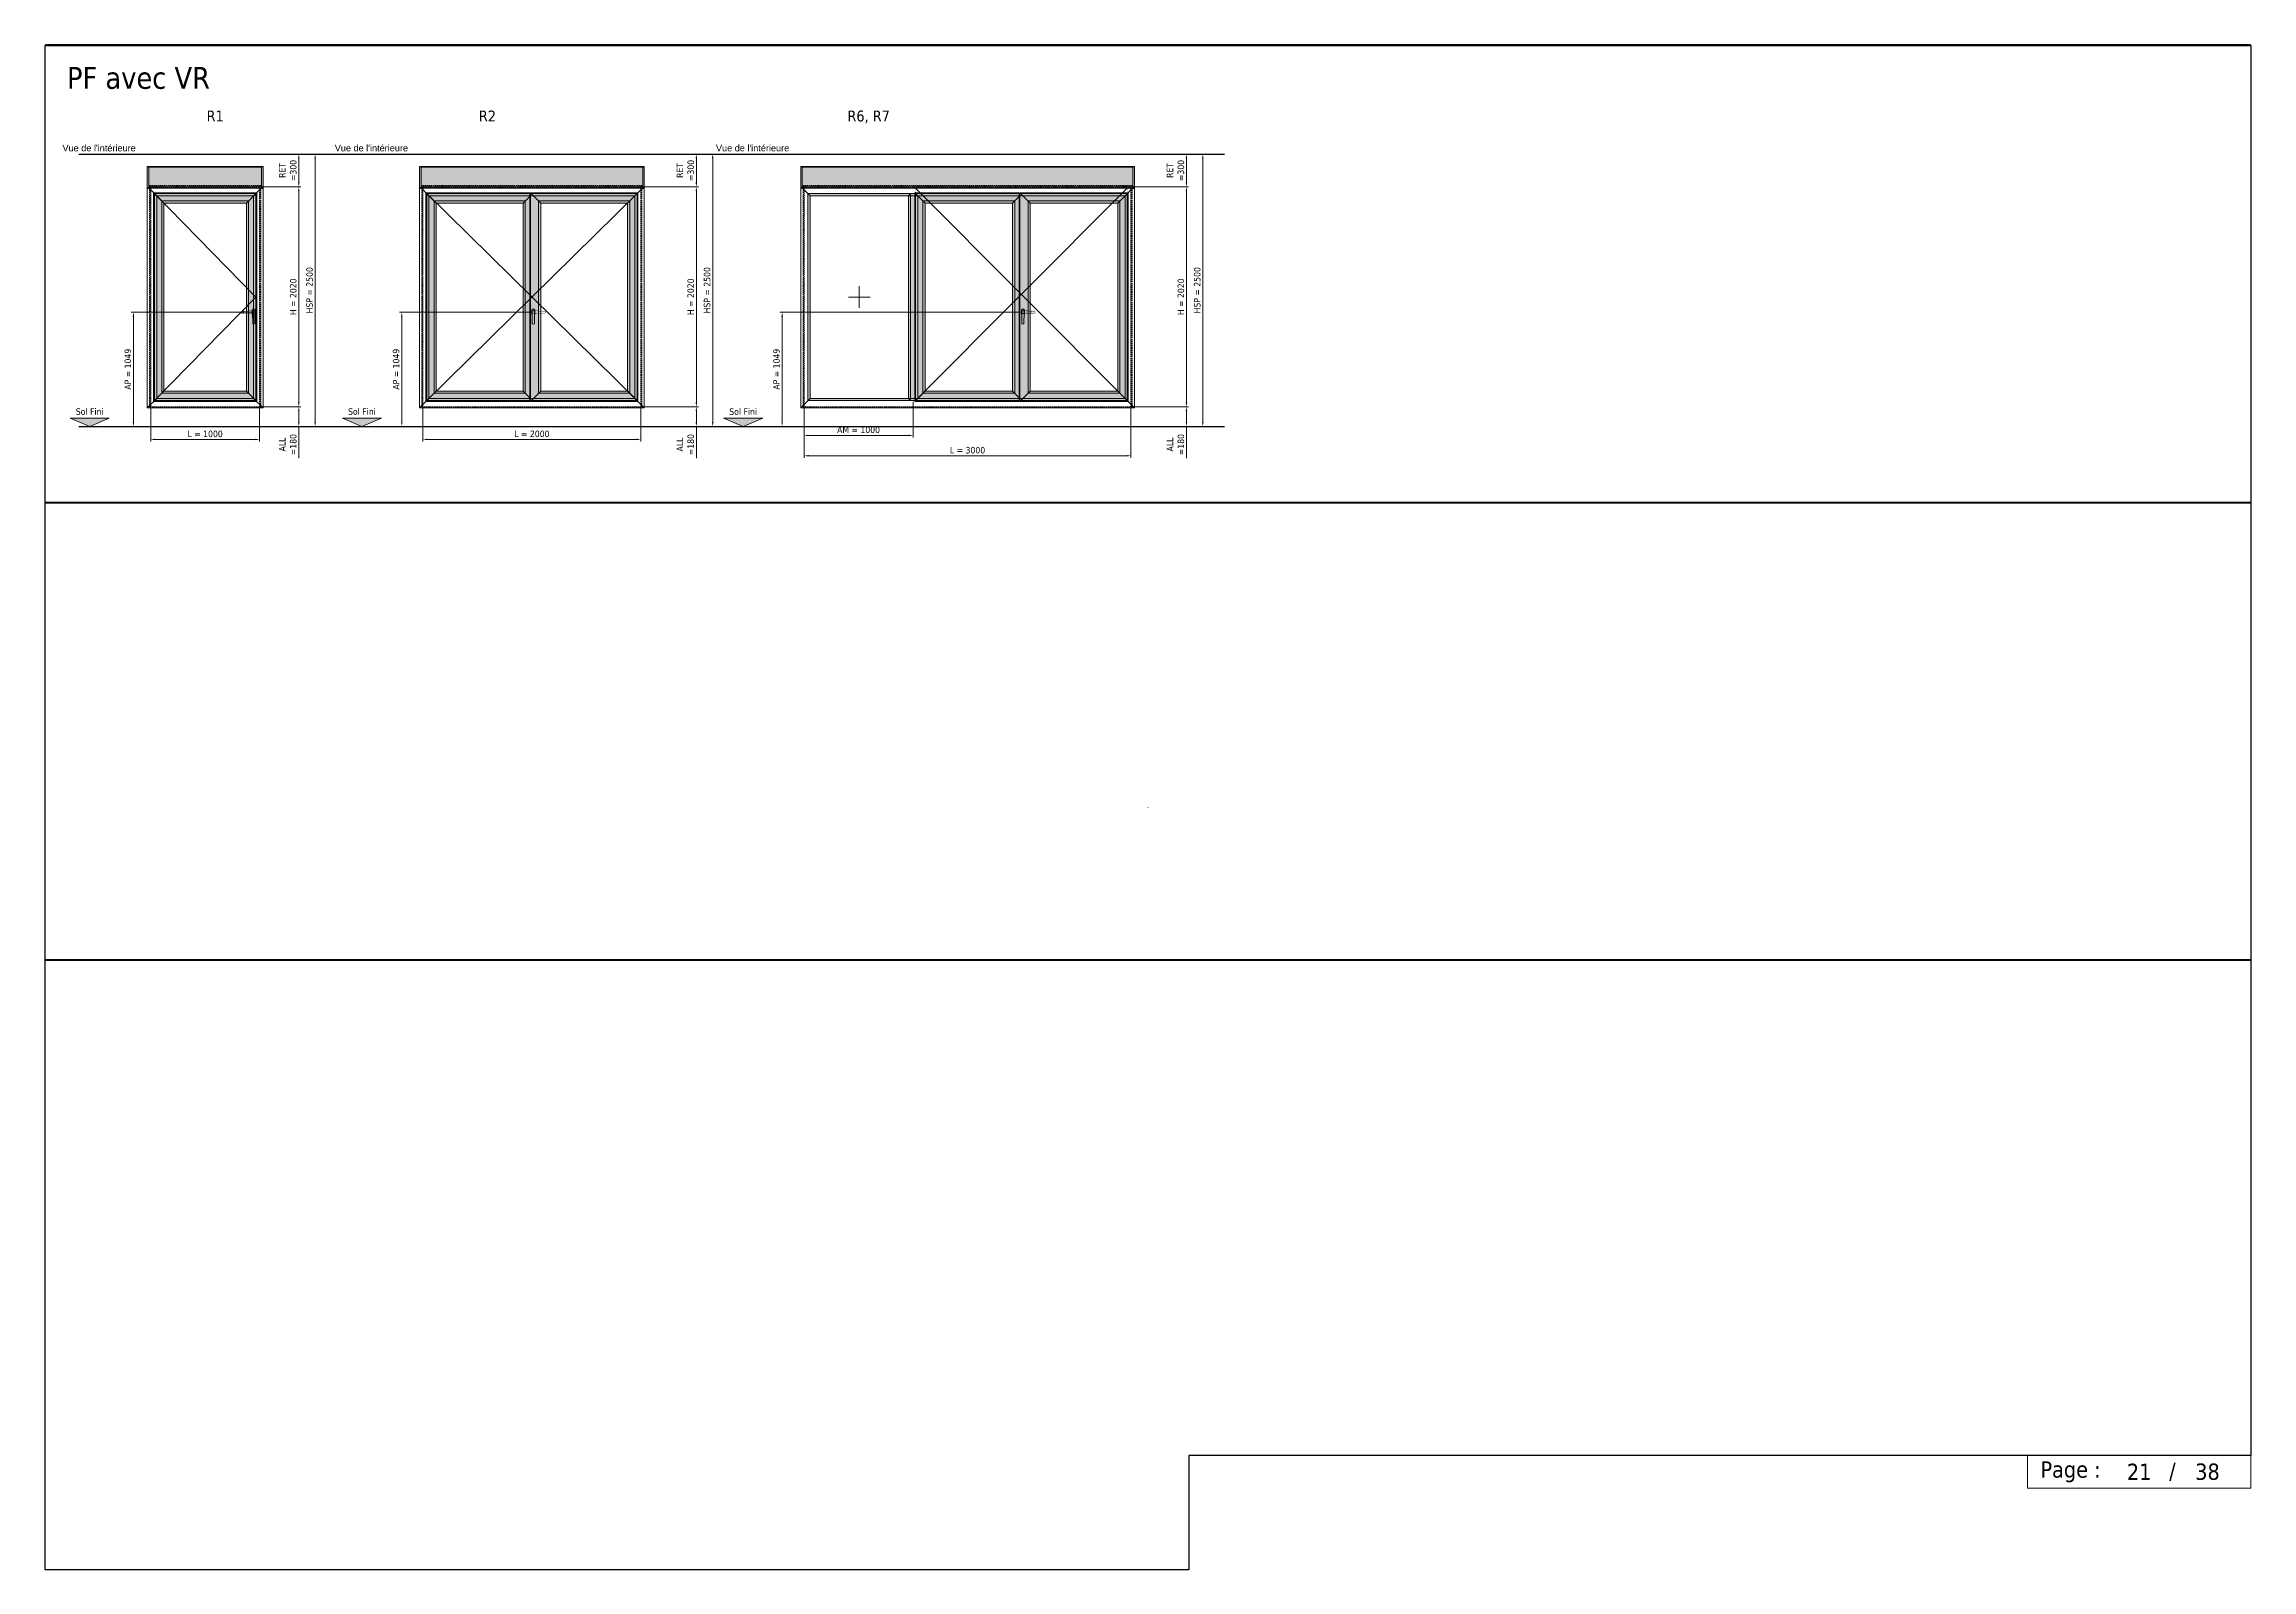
# Model space of a CAD drawing. Header units: millimetres. Extents: x -20000 to 230000, y -17405 to 25402.
# Drawn here: x 30490 to 50760, y 10500 to 24510 of the extents above; entities that cross this region are included whole.
import ezdxf
from ezdxf.enums import TextEntityAlignment as Align

# ---------------------------------------------------------------- set-up
doc = ezdxf.new("R2010")
doc.units = ezdxf.units.MM
doc.header["$PDMODE"] = 35
doc.header["$PDSIZE"] = 0.5
for name, pattern in [('ACAD_ISO07W100', [3, 0, -3]), ('AXES', [50.8, 31.75, -6.35, 6.35, -6.35]), ('CACHE', [9.525, 6.35, -3.175]), ('POINTILLE', [6.35, 0, -6.35])]:
    doc.linetypes.add(name, pattern=pattern)
doc.layers.get('0').update_dxf_attribs({"lineweight": 13})
doc.layers.get('Defpoints').update_dxf_attribs({"true_color": 0xc2a584})
for name, color, linetype, lineweight, plot in [('0 - Invisible', 43, 'Continuous', 0, False), ('Intouchable', 252, 'Continuous', 13, False), ('Non visible', 163, 'Continuous', 25, False)]:
    doc.layers.add(name, color=color, linetype=linetype, lineweight=lineweight, plot=plot)
for name, color, linetype, lineweight in [('1 - Axe', 1, 'AXES', 0), ('1 - BETON', 251, 'Continuous', 25), ('1 - Cartouche', 7, 'Continuous', 13), ('1 - Cotation', 32, 'Continuous', 13), ('1 - Isolant', 132, 'Continuous', 13), ('1 - PVC', 7, 'Continuous', 13), ('1 - Texte', 7, 'Continuous', 13), ('Repère coupe et élévation', 145, 'Continuous', 13), ('Texte', 7, 'Continuous', 13)]:
    doc.layers.add(name, color=color, linetype=linetype, lineweight=lineweight)
doc.layers.add('1 - Cache', color=7, linetype='Continuous', lineweight=0, true_color=0xffffff)
doc.styles.get("Standard").update_dxf_attribs({"font": 'ARIALUNI.TTF'})
doc.styles.add('Texte Poralu', font='tahomabd.ttf')
doc.dimstyles.new('100 - 5000', dxfattribs={"dimtxt": 60, "dimasz": 40, "dimexe": 20, "dimexo": 10, "dimgap": 20, "dimtad": 1, "dimdec": 1, "dimtxsty": 'Texte Poralu', "dimcen": 40, "dimazin": 0, "dimtfac": 1, "dimtdec": 1, "dimtmove": 0, "dimatfit": 3, "dimfxl": 1, "dimarcsym": 0})

# ---------------------------------------------------------------- blocks, each defined once
blk = doc.blocks.new('Règle pour élévation')
at = {"const_width": 20}
blk.add_lwpolyline([(0, 0), (20250, 0)], dxfattribs=at)
at = {"layer": 'Defpoints', "color": 2}
for p in [(500, 0), (1000, 0), (1500, 0), (2000, 0), (2500, 0), (3000, 0), (3500, 0), (4000, 0), (4500, 0), (5000, 0), (5500, 0), (6000, 0), (6500, 0), (7000, 0), (7500, 0), (8000, 0), (8500, 0), (9000, 0), (9500, 0), (10000, 0), (10500, 0), (11000, 0), (11500, 0), (12000, 0), (12500, 0), (13000, 0), (13500, 0), (14000, 0), (14500, 0), (15000, 0), (15500, 0), (16000, 0), (16500, 0), (17000, 0), (17500, 0), (18000, 0), (18500, 0), (19000, 0), (19500, 0), (20000, 0)]:
    blk.add_point(p, dxfattribs=at)
blk = doc.blocks.new('Cartouche - Total de page')
at = {"layer": '1 - Cartouche', "color": 0, "insert": (0, 0), "char_height": 5, "attachment_point": 5, "style": 'Texte Poralu'}
blk.add_mtext('38', dxfattribs=at)
blk = doc.blocks.new('*D1871')
at = {"layer": '1 - Cotation', "color": 0, "lineweight": -2, "transparency": 16777216}
for p, q in [((3610, 2500), (3600, 2500)), ((3620, 2460), (3620, 40)), ((3610, 0), (3600, 0))]:
    blk.add_line(p, q, dxfattribs=at)
at = {"layer": '1 - Cotation', "color": 0, "transparency": 16777216}
for points in [[(3613, 2460), (3627, 2460), (3620, 2500)], [(3613, 40), (3627, 40), (3620, 0)]]:
    blk.add_solid(points, dxfattribs=at)
at = {"layer": 'Defpoints', "color": 0, "transparency": 16777216}
for p in [(3620, 2500), (3620, 0), (3620, 0)]:
    blk.add_point(p, dxfattribs=at)
at = {"layer": '1 - Cotation', "color": 0, "transparency": 16777216, "insert": (3569, 1250), "char_height": 60, "attachment_point": 5, "rotation": 90, "style": 'Texte Poralu'}
blk.add_mtext('HSP = 2500', dxfattribs=at)
blk = doc.blocks.new('*D1872')
at = {"layer": '1 - Cotation', "color": 0, "lineweight": -2, "transparency": 16777216}
for p, q in [((2970, 180), (3490, 180)), ((3460, 0), (3450, 0)), ((3470, 140), (3470, 40)), ((3470, 0), (3470, -293))]:
    blk.add_line(p, q, dxfattribs=at)
at = {"layer": '1 - Cotation', "color": 0, "transparency": 16777216}
for points in [[(3463, 140), (3477, 140), (3470, 180)], [(3463, 40), (3477, 40), (3470, 0)]]:
    blk.add_solid(points, dxfattribs=at)
at = {"layer": 'Defpoints', "color": 0, "transparency": 16777216}
for p in [(2960, 180), (3470, 0), (3470, 0)]:
    blk.add_point(p, dxfattribs=at)
at = {"layer": '1 - Cotation', "color": 0, "transparency": 16777216, "insert": (3369, -167), "char_height": 60, "attachment_point": 5, "rotation": 90, "style": 'Texte Poralu'}
blk.add_mtext('ALL\\P=180', dxfattribs=at)
blk = doc.blocks.new('*D1873')
at = {"layer": '1 - Cotation', "color": 0, "lineweight": -2, "transparency": 16777216}
for p, q in [((2970, 2200), (3490, 2200)), ((3470, 220), (3470, 2160)), ((2970, 180), (3490, 180))]:
    blk.add_line(p, q, dxfattribs=at)
at = {"layer": '1 - Cotation', "color": 0, "transparency": 16777216}
for points in [[(3463, 2160), (3477, 2160), (3470, 2200)], [(3463, 220), (3477, 220), (3470, 180)]]:
    blk.add_solid(points, dxfattribs=at)
at = {"layer": 'Defpoints', "color": 0, "transparency": 16777216}
for p in [(2960, 2200), (3470, 2200), (2960, 180)]:
    blk.add_point(p, dxfattribs=at)
at = {"layer": '1 - Cotation', "color": 0, "transparency": 16777216, "insert": (3419, 1190), "char_height": 60, "attachment_point": 5, "rotation": 90, "style": 'Texte Poralu'}
blk.add_mtext('H = 2020', dxfattribs=at)
blk = doc.blocks.new('*D1874')
at = {"layer": '1 - Cotation', "color": 0, "lineweight": -2, "transparency": 16777216}
for p, q in [((3460, 2500), (3450, 2500)), ((3470, 2460), (3470, 2240)), ((2980, 2200), (3490, 2200))]:
    blk.add_line(p, q, dxfattribs=at)
at = {"layer": '1 - Cotation', "color": 0, "transparency": 16777216}
for points in [[(3463, 2460), (3477, 2460), (3470, 2500)], [(3463, 2240), (3477, 2240), (3470, 2200)]]:
    blk.add_solid(points, dxfattribs=at)
at = {"layer": 'Defpoints', "color": 0, "transparency": 16777216}
for p in [(3470, 2500), (2970, 2200), (3470, 2200)]:
    blk.add_point(p, dxfattribs=at)
at = {"layer": '1 - Cotation', "color": 0, "transparency": 16777216, "insert": (3369, 2350), "char_height": 60, "attachment_point": 5, "rotation": 90, "style": 'Texte Poralu'}
blk.add_mtext('RET\\P=300', dxfattribs=at)
blk = doc.blocks.new('*U157')
blk.add_hatch(color=256).paths.add_polyline_path([(0, 0), (180, 75), (-180, 75)])
blk.add_lwpolyline([(0, 0), (180, 75), (-180, 75), (0, 0)])
at = {"layer": 'Texte', "insert": (0, 105), "char_height": 60, "attachment_point": 8, "style": 'Texte Poralu'}
blk.add_mtext('Sol Fini', dxfattribs=at)
blk = doc.blocks.new('*D1875')
at = {"layer": '1 - Cotation', "color": 0, "lineweight": -2, "transparency": 16777216}
for p, q in [((960, 170), (960, -140)), ((2960, 170), (2960, -140)), ((2920, -120), (1000, -120))]:
    blk.add_line(p, q, dxfattribs=at)
at = {"layer": '1 - Cotation', "color": 0, "transparency": 16777216}
for points in [[(1000, -113), (1000, -127), (960, -120)], [(2920, -113), (2920, -127), (2960, -120)]]:
    blk.add_solid(points, dxfattribs=at)
at = {"layer": 'Defpoints', "color": 0, "transparency": 16777216}
for p in [(960, 180), (2960, 180), (960, -120)]:
    blk.add_point(p, dxfattribs=at)
at = {"layer": '1 - Cotation', "color": 0, "transparency": 16777216, "insert": (1960, -69), "char_height": 60, "attachment_point": 5, "style": 'Texte Poralu'}
blk.add_mtext('L = 2000', dxfattribs=at)
blk = doc.blocks.new('Rep_châssis')
at = {"style": 'Texte Poralu'}
blk.add_attdef('REP_CHASSIS', text='', height=100, dxfattribs=at).set_placement((0, 0), align=Align.MIDDLE_CENTER)
blk = doc.blocks.new('*U1890')
at = {"layer": '1 - Cache'}
blk.add_hatch(color=256, dxfattribs=at).paths.add_polyline_path([(-32, 2005), (-32, 2207), (2032, 2207), (2032, 2005), (2018, 2005), (2018, 2007), (-18, 2007), (-18, 2005)])
at = {"layer": '0 - Invisible'}
blk.add_lwpolyline([(-32, 2005), (-32, 2207), (2032, 2207), (2032, 2005), (2018, 2005), (2018, 2007), (-18, 2007), (-18, 2005), (-32, 2005)], dxfattribs=at)
at = {"layer": '0 - Invisible', "linetype": 'POINTILLE'}
blk.add_lwpolyline([(2000, 2020), (0, 2020), (0, 0), (2000, 0)], close=True, dxfattribs=at)
at = {"layer": '1 - PVC'}
for p, q in [((55, 1938), (-18, 2010)), ((1946, 1938), (2018, 2010)), ((55, 77), (-32, -10)), ((1946, 77), (2032, -10))]:
    blk.add_line(p, q, dxfattribs=at)
for points in [[(-32, 2203), (-32, 2207), (2032, 2207), (2032, 2203)], [(-18, 2201), (2018, 2201)], [(2018, 2007), (-18, 2007)]]:
    blk.add_lwpolyline(points, dxfattribs=at)
for points in [[(-32, 2203), (-18, 2203), (-18, 2005), (-32, 2005)], [(2032, 2203), (2018, 2203), (2018, 2005), (2032, 2005)], [(-32, -10), (2032, -10), (2032, 2010), (-32, 2010)], [(35, 57), (1966, 57), (1966, 1958), (35, 1958)], [(55, 77), (1946, 77), (1946, 1938), (55, 1938)]]:
    blk.add_lwpolyline(points, close=True, dxfattribs=at)
blk = doc.blocks.new('*U1893')
at = {"layer": '1 - Cache'}
h = blk.add_hatch(color=256, dxfattribs=at)
h.dxf.hatch_style = 1
h.paths.add_polyline_path([(-8, 1909), (946.5, 1909), (946.5, -8), (-8, -8)])
h.paths.add_polyline_path([(951.5, -8), (1939, -8), (1939, 1909), (951.5, 1909)])
h.paths.add_polyline_path([(1046.5, 87), (1844, 87), (1844, 1814), (1046.5, 1814)], flags=16)
h.paths.add_polyline_path([(87, 1814), (884.5, 1814), (884.5, 87), (87, 87)], flags=16)
h = blk.add_hatch(color=256, dxfattribs=at)
h.dxf.hatch_style = 1
h.paths.add_polyline_path([(946.5, 0), (951.5, 0), (951.5, 1901), (946.5, 1901)])
at = {"layer": '0 - Invisible', "linetype": 'POINTILLE'}
blk.add_lwpolyline([(0, 0), (1931, 0), (1931, 1901), (0, 1901)], close=True, dxfattribs=at)
at = {"layer": '1 - PVC'}
for p, q in [((-8, 1909), (87, 1814)), ((884.5, 1814), (951.5, 1881)), ((951.5, 1909), (1046.5, 1814)), ((1939, 1909), (1844, 1814)), ((-8, -8), (87, 87)), ((884.5, 87), (951.5, 20)), ((951.5, -8), (1046.5, 87)), ((1939, -8), (1844, 87))]:
    blk.add_line(p, q, dxfattribs=at)
for points in [[(-8, 1909), (946.5, 1909), (946.5, -8), (-8, -8)], [(67, 1834), (904.5, 1834), (904.5, 67), (67, 67)], [(946.5, 0), (951.5, 0), (951.5, 1901), (946.5, 1901)], [(951.5, -8), (1939, -8), (1939, 1909), (951.5, 1909)], [(1026.5, 67), (1864, 67), (1864, 1834), (1026.5, 1834)], [(87, 1814), (884.5, 1814), (884.5, 87), (87, 87)], [(1046.5, 87), (1844, 87), (1844, 1814), (1046.5, 1814)]]:
    blk.add_lwpolyline(points, close=True, dxfattribs=at)
blk = doc.blocks.new('*U1894')
at = {"layer": '0 - Invisible', "linetype": 'POINTILLE'}
blk.add_lwpolyline([(0, 0), (1931, 0), (1931, 1901), (0, 1901)], close=True, dxfattribs=at)
at = {"layer": '1 - Axe', "color": 5, "linetype": 'ByBlock'}
for p, q in [((0, 1901), (1931, 0)), ((1931, 1901), (0, 0))]:
    blk.add_line(p, q, dxfattribs=at)
blk = doc.blocks.new('*U156')
at = {"color": 253, "linetype": 'ACAD_ISO07W100', "lineweight": -2, "ltscale": 0.25}
for p, q in [((28, 11), (135, 10)), ((28, -11), (135, -10))]:
    blk.add_line(p, q, dxfattribs=at)
for centre, radius, start, end in [((135, 8), 2, 37.5519, 89.2293), ((125, 0), 14.4, 322.4481, 37.5519), ((135, -8), 2, 270.7707, 322.4481)]:
    blk.add_arc(centre, radius, start, end, dxfattribs=at)
blk.add_ellipse((28, 0), major_axis=(-16.5, 0), ratio=0.757576, start_param=4.199407, end_param=8.366964, dxfattribs=at)
at = {"layer": '0 - Invisible'}
blk.add_point((28, 0), dxfattribs=at)
at = {"layer": '1 - PVC'}
for p, q in [((14, 18), (14, -18)), ((17, 0), (18, -107)), ((28, 26), (28, 25)), ((28, 23), (28, 24)), ((39, 0), (37, -107)), ((42, -18), (42, 18))]:
    blk.add_line(p, q, dxfattribs=at)
blk.add_lwpolyline([(27, 26), (26, 25), (27, 23), (28, 23), (29, 25), (28, 26)], close=True, dxfattribs=at)
for centre, radius, start, end in [((28, 18), 14, 0, 180), ((28, -18), 14, 180, 220.608), ((20, -107), 2, 180.7707, 232.4481), ((28, -97), 14.4, 232.4481, 307.5519), ((35, -107), 2, 307.5519, 359.2293), ((28, -18), 14, 319.392, 0)]:
    blk.add_arc(centre, radius, start, end, dxfattribs=at)
blk.add_ellipse((28, 0), major_axis=(0, 16.5), ratio=0.757576, start_param=4.199407, end_param=8.366964, dxfattribs=at)
blk = doc.blocks.new('*D1889')
at = {"layer": '1 - Texte', "color": 0, "lineweight": -2, "transparency": 16777216}
for p, q in [((18, 820), (-1200, 820)), ((-1180, 780), (-1180, -189)), ((-1190, -229), (-1200, -229))]:
    blk.add_line(p, q, dxfattribs=at)
at = {"layer": '1 - Texte', "color": 0, "transparency": 16777216}
for points in [[(-1187, 780), (-1174, 780), (-1180, 820)], [(-1187, -189), (-1174, -189), (-1180, -229)]]:
    blk.add_solid(points, dxfattribs=at)
at = {"layer": 'Defpoints', "color": 0, "transparency": 16777216}
for p in [(28, 820), (-1180, -229), (-1180, -229)]:
    blk.add_point(p, dxfattribs=at)
at = {"layer": '1 - Texte', "color": 0, "transparency": 16777216, "insert": (-1232, 296), "char_height": 60, "attachment_point": 5, "rotation": 90, "style": 'Texte Poralu'}
blk.add_mtext('AP = 1049', dxfattribs=at)
blk = doc.blocks.new('*D1897')
at = {"layer": '1 - Cotation', "color": 0, "lineweight": -2, "transparency": 16777216}
for p, q in [((4620, 2460), (4620, 40)), ((4630, 2500), (4640, 2500)), ((4610, 0), (4600, 0))]:
    blk.add_line(p, q, dxfattribs=at)
at = {"layer": '1 - Cotation', "color": 0, "transparency": 16777216}
for points in [[(4613, 2460), (4627, 2460), (4620, 2500)], [(4613, 40), (4627, 40), (4620, 0)]]:
    blk.add_solid(points, dxfattribs=at)
at = {"layer": 'Defpoints', "color": 0, "transparency": 16777216}
for p in [(4620, 2500), (4620, 0), (4620, 0)]:
    blk.add_point(p, dxfattribs=at)
at = {"layer": '1 - Cotation', "color": 0, "transparency": 16777216, "insert": (4569, 1250), "char_height": 60, "attachment_point": 5, "rotation": 90, "style": 'Texte Poralu'}
blk.add_mtext('HSP = 2500', dxfattribs=at)
blk = doc.blocks.new('*D1898')
at = {"layer": '1 - Cotation', "color": 0, "lineweight": -2, "transparency": 16777216}
for p, q in [((3970, 180), (4490, 180)), ((4460, 0), (4450, 0)), ((4470, 140), (4470, 40)), ((4470, 0), (4470, -293))]:
    blk.add_line(p, q, dxfattribs=at)
at = {"layer": '1 - Cotation', "color": 0, "transparency": 16777216}
for points in [[(4463, 140), (4477, 140), (4470, 180)], [(4463, 40), (4477, 40), (4470, 0)]]:
    blk.add_solid(points, dxfattribs=at)
at = {"layer": 'Defpoints', "color": 0, "transparency": 16777216}
for p in [(3960, 180), (4470, 0), (4470, 0)]:
    blk.add_point(p, dxfattribs=at)
at = {"layer": '1 - Cotation', "color": 0, "transparency": 16777216, "insert": (4369, -167), "char_height": 60, "attachment_point": 5, "rotation": 90, "style": 'Texte Poralu'}
blk.add_mtext('ALL\\P=180', dxfattribs=at)
blk = doc.blocks.new('*D1899')
at = {"layer": '1 - Cotation', "color": 0, "lineweight": -2, "transparency": 16777216}
for p, q in [((3970, 2200), (4490, 2200)), ((4470, 220), (4470, 2160)), ((3970, 180), (4490, 180))]:
    blk.add_line(p, q, dxfattribs=at)
at = {"layer": '1 - Cotation', "color": 0, "transparency": 16777216}
for points in [[(4463, 2160), (4477, 2160), (4470, 2200)], [(4463, 220), (4477, 220), (4470, 180)]]:
    blk.add_solid(points, dxfattribs=at)
at = {"layer": 'Defpoints', "color": 0, "transparency": 16777216}
for p in [(3960, 2200), (4470, 2200), (3960, 180)]:
    blk.add_point(p, dxfattribs=at)
at = {"layer": '1 - Cotation', "color": 0, "transparency": 16777216, "insert": (4419, 1190), "char_height": 60, "attachment_point": 5, "rotation": 90, "style": 'Texte Poralu'}
blk.add_mtext('H = 2020', dxfattribs=at)
blk = doc.blocks.new('*D1900')
at = {"layer": '1 - Cotation', "color": 0, "lineweight": -2, "transparency": 16777216}
for p, q in [((4460, 2500), (4450, 2500)), ((4470, 2460), (4470, 2240)), ((3980, 2200), (4490, 2200))]:
    blk.add_line(p, q, dxfattribs=at)
at = {"layer": '1 - Cotation', "color": 0, "transparency": 16777216}
for points in [[(4463, 2460), (4477, 2460), (4470, 2500)], [(4463, 2240), (4477, 2240), (4470, 2200)]]:
    blk.add_solid(points, dxfattribs=at)
at = {"layer": 'Defpoints', "color": 0, "transparency": 16777216}
for p in [(4470, 2500), (3970, 2200), (4470, 2200)]:
    blk.add_point(p, dxfattribs=at)
at = {"layer": '1 - Cotation', "color": 0, "transparency": 16777216, "insert": (4369, 2350), "char_height": 60, "attachment_point": 5, "rotation": 90, "style": 'Texte Poralu'}
blk.add_mtext('RET\\P=300', dxfattribs=at)
blk = doc.blocks.new('*D1901')
at = {"layer": '1 - Cotation', "color": 0, "lineweight": -2, "transparency": 16777216}
for p, q in [((960, 170), (960, -290)), ((3960, 170), (3960, -290)), ((3920, -270), (1000, -270))]:
    blk.add_line(p, q, dxfattribs=at)
at = {"layer": '1 - Cotation', "color": 0, "transparency": 16777216}
for points in [[(1000, -263), (1000, -277), (960, -270)], [(3920, -263), (3920, -277), (3960, -270)]]:
    blk.add_solid(points, dxfattribs=at)
at = {"layer": 'Defpoints', "color": 0, "transparency": 16777216}
for p in [(960, 180), (3960, 180), (960, -270)]:
    blk.add_point(p, dxfattribs=at)
at = {"layer": '1 - Cotation', "color": 0, "transparency": 16777216, "insert": (2460, -219), "char_height": 60, "attachment_point": 5, "style": 'Texte Poralu'}
blk.add_mtext('L = 3000', dxfattribs=at)
blk = doc.blocks.new('*U1914')
at = {"layer": '1 - Cache'}
blk.add_hatch(color=256, dxfattribs=at).paths.add_polyline_path([(-32, 2005), (-32, 2207), (3032, 2207), (3032, 2005), (3018, 2005), (3018, 2007), (-18, 2007), (-18, 2005)])
at = {"layer": '0 - Invisible'}
blk.add_lwpolyline([(-32, 2005), (-32, 2207), (3032, 2207), (3032, 2005), (3018, 2005), (3018, 2007), (-18, 2007), (-18, 2005), (-32, 2005)], dxfattribs=at)
at = {"layer": '0 - Invisible', "linetype": 'POINTILLE'}
blk.add_lwpolyline([(3000, 2020), (0, 2020), (0, 0), (3000, 0)], close=True, dxfattribs=at)
at = {"layer": '1 - PVC'}
for p, q in [((55, 1938), (-18, 2010)), ((2946, 1938), (3018, 2010)), ((55, 77), (-32, -10)), ((2946, 77), (3032, -10))]:
    blk.add_line(p, q, dxfattribs=at)
for points in [[(-32, 2203), (-32, 2207), (3032, 2207), (3032, 2203)], [(-18, 2201), (3018, 2201)], [(3018, 2007), (-18, 2007)]]:
    blk.add_lwpolyline(points, dxfattribs=at)
for points in [[(-32, 2203), (-18, 2203), (-18, 2005), (-32, 2005)], [(3032, 2203), (3018, 2203), (3018, 2005), (3032, 2005)], [(-32, -10), (3032, -10), (3032, 2010), (-32, 2010)], [(35, 57), (2966, 57), (2966, 1958), (35, 1958)], [(55, 77), (2946, 77), (2946, 1938), (55, 1938)]]:
    blk.add_lwpolyline(points, close=True, dxfattribs=at)
blk = doc.blocks.new('*D1919')
at = {"layer": 'Defpoints', "color": 0, "transparency": 16777216}
for p in [(965, 0), (-35, -20), (-35, -320)]:
    blk.add_point(p, dxfattribs=at)
at = {"layer": 'Texte', "color": 0, "lineweight": -2, "transparency": 16777216}
for p, q in [((-35, -30), (-35, -340)), ((965, -10), (965, -340)), ((925, -320), (5, -320))]:
    blk.add_line(p, q, dxfattribs=at)
at = {"layer": 'Texte', "color": 0, "transparency": 16777216}
for points in [[(5, -313), (5, -327), (-35, -320)], [(925, -313), (925, -327), (965, -320)]]:
    blk.add_solid(points, dxfattribs=at)
at = {"layer": 'Texte', "color": 0, "transparency": 16777216, "insert": (465, -269), "char_height": 60, "attachment_point": 5, "style": 'Texte Poralu'}
blk.add_mtext('AM = 1000', dxfattribs=at)
blk = doc.blocks.new('*U1923')
at = {"layer": '1 - Cache'}
h = blk.add_hatch(color=256, dxfattribs=at)
h.dxf.hatch_style = 1
h.paths.add_polyline_path([(-8, 1909), (952.25, 1909), (952.25, -8), (-8, -8)])
h.paths.add_polyline_path([(957.25, -8), (1950.5, -8), (1950.5, 1909), (957.25, 1909)])
h.paths.add_polyline_path([(1052.25, 87), (1855.5, 87), (1855.5, 1814), (1052.25, 1814)], flags=16)
h.paths.add_polyline_path([(87, 1814), (890.25, 1814), (890.25, 87), (87, 87)], flags=16)
h = blk.add_hatch(color=256, dxfattribs=at)
h.dxf.hatch_style = 1
h.paths.add_polyline_path([(952.25, 0), (957.25, 0), (957.25, 1901), (952.25, 1901)])
at = {"layer": '0 - Invisible', "linetype": 'POINTILLE'}
blk.add_lwpolyline([(0, 0), (1942.5, 0), (1942.5, 1901), (0, 1901)], close=True, dxfattribs=at)
at = {"layer": '1 - PVC'}
for p, q in [((-8, 1909), (87, 1814)), ((890.25, 1814), (957.25, 1881)), ((957.25, 1909), (1052.25, 1814)), ((1950.5, 1909), (1855.5, 1814)), ((-8, -8), (87, 87)), ((890.25, 87), (957.25, 20)), ((957.25, -8), (1052.25, 87)), ((1950.5, -8), (1855.5, 87))]:
    blk.add_line(p, q, dxfattribs=at)
for points in [[(-8, 1909), (952.25, 1909), (952.25, -8), (-8, -8)], [(67, 1834), (910.25, 1834), (910.25, 67), (67, 67)], [(952.25, 0), (957.25, 0), (957.25, 1901), (952.25, 1901)], [(957.25, -8), (1950.5, -8), (1950.5, 1909), (957.25, 1909)], [(1032.25, 67), (1875.5, 67), (1875.5, 1834), (1032.25, 1834)], [(87, 1814), (890.25, 1814), (890.25, 87), (87, 87)], [(1052.25, 87), (1855.5, 87), (1855.5, 1814), (1052.25, 1814)]]:
    blk.add_lwpolyline(points, close=True, dxfattribs=at)
blk = doc.blocks.new('*U1341')
at = {"layer": '0 - Invisible', "linetype": 'POINTILLE'}
blk.add_lwpolyline([(0, 0), (1942.5, 0), (1942.5, 1951), (0, 1951)], close=True, dxfattribs=at)
at = {"layer": '1 - Axe', "color": 5, "linetype": 'ByBlock'}
for p, q in [((0, 1951), (1942.5, 0)), ((1942.5, 1951), (0, 0))]:
    blk.add_line(p, q, dxfattribs=at)
blk = doc.blocks.new('*D1925')
at = {"layer": '1 - Texte', "color": 0, "lineweight": -2, "transparency": 16777216}
for p, q in [((18, 820), (-2203, 820)), ((-2183, 780), (-2183, -189)), ((-2193, -229), (-2203, -229))]:
    blk.add_line(p, q, dxfattribs=at)
at = {"layer": '1 - Texte', "color": 0, "transparency": 16777216}
for points in [[(-2189, 780), (-2176, 780), (-2183, 820)], [(-2189, -189), (-2176, -189), (-2183, -229)]]:
    blk.add_solid(points, dxfattribs=at)
at = {"layer": 'Defpoints', "color": 0, "transparency": 16777216}
for p in [(28, 820), (-2183, -229), (-2183, -229)]:
    blk.add_point(p, dxfattribs=at)
at = {"layer": '1 - Texte', "color": 0, "transparency": 16777216, "insert": (-2234, 296), "char_height": 60, "attachment_point": 5, "rotation": 90, "style": 'Texte Poralu'}
blk.add_mtext('AP = 1049', dxfattribs=at)
blk = doc.blocks.new('*U1920')
at = {"layer": '1 - Cache'}
h = blk.add_hatch(color=256, dxfattribs=at)
h.paths.add_polyline_path([(20, 20), (922.5, 20), (922.5, 1881), (20, 1881)], flags=16)
h.paths.add_polyline_path([(0, 0), (942.5, 0), (942.5, 1901), (0, 1901)])
at = {"layer": '1 - PVC'}
for p, q in [((20, 1881), (0, 1901)), ((922.5, 1881), (942.5, 1901)), ((20, 20), (0, 0)), ((922.5, 20), (942.5, 0))]:
    blk.add_line(p, q, dxfattribs=at)
for points in [[(0, 0), (942.5, 0), (942.5, 1901), (0, 1901)], [(20, 20), (922.5, 20), (922.5, 1881), (20, 1881)]]:
    blk.add_lwpolyline(points, close=True, dxfattribs=at)
blk = doc.blocks.new('*U1921')
at = {"layer": '0 - Invisible', "linetype": 'POINTILLE'}
blk.add_lwpolyline([(0, 0), (942.5, 0), (942.5, 1901), (0, 1901)], close=True, dxfattribs=at)
at = {"layer": '1 - Axe', "color": 5, "linetype": 'ByBlock'}
for p, q in [((471.25, 1050.5), (471.25, 850.5)), ((371.25, 950.5), (571.25, 950.5))]:
    blk.add_line(p, q, dxfattribs=at)
blk = doc.blocks.new('*D1845')
at = {"layer": '1 - Cotation', "color": 0, "lineweight": -2, "transparency": 16777216}
for p, q in [((2460, 2500), (2450, 2500)), ((2470, 2460), (2470, 40)), ((2460, 0), (2450, 0))]:
    blk.add_line(p, q, dxfattribs=at)
at = {"layer": '1 - Cotation', "color": 0, "transparency": 16777216}
for points in [[(2463, 2460), (2477, 2460), (2470, 2500)], [(2463, 40), (2477, 40), (2470, 0)]]:
    blk.add_solid(points, dxfattribs=at)
at = {"layer": 'Defpoints', "color": 0, "transparency": 16777216}
for p in [(2470, 2500), (2470, 0), (2470, 0)]:
    blk.add_point(p, dxfattribs=at)
at = {"layer": '1 - Cotation', "color": 0, "transparency": 16777216, "insert": (2419, 1250), "char_height": 60, "attachment_point": 5, "rotation": 90, "style": 'Texte Poralu'}
blk.add_mtext('HSP = 2500', dxfattribs=at)
blk = doc.blocks.new('*D1846')
at = {"layer": '1 - Cotation', "color": 0, "lineweight": -2, "transparency": 16777216}
for p, q in [((1970, 180), (2340, 180)), ((2310, 0), (2300, 0)), ((2320, 140), (2320, 40)), ((2320, 0), (2320, -293))]:
    blk.add_line(p, q, dxfattribs=at)
at = {"layer": '1 - Cotation', "color": 0, "transparency": 16777216}
for points in [[(2313, 140), (2327, 140), (2320, 180)], [(2313, 40), (2327, 40), (2320, 0)]]:
    blk.add_solid(points, dxfattribs=at)
at = {"layer": 'Defpoints', "color": 0, "transparency": 16777216}
for p in [(1960, 180), (2320, 0), (2320, 0)]:
    blk.add_point(p, dxfattribs=at)
at = {"layer": '1 - Cotation', "color": 0, "transparency": 16777216, "insert": (2219, -167), "char_height": 60, "attachment_point": 5, "rotation": 90, "style": 'Texte Poralu'}
blk.add_mtext('ALL\\P=180', dxfattribs=at)
blk = doc.blocks.new('*D1847')
at = {"layer": '1 - Cotation', "color": 0, "lineweight": -2, "transparency": 16777216}
for p, q in [((1970, 2200), (2340, 2200)), ((2320, 220), (2320, 2160)), ((1970, 180), (2340, 180))]:
    blk.add_line(p, q, dxfattribs=at)
at = {"layer": '1 - Cotation', "color": 0, "transparency": 16777216}
for points in [[(2313, 2160), (2327, 2160), (2320, 2200)], [(2313, 220), (2327, 220), (2320, 180)]]:
    blk.add_solid(points, dxfattribs=at)
at = {"layer": 'Defpoints', "color": 0, "transparency": 16777216}
for p in [(1960, 2200), (2320, 2200), (1960, 180)]:
    blk.add_point(p, dxfattribs=at)
at = {"layer": '1 - Cotation', "color": 0, "transparency": 16777216, "insert": (2269, 1190), "char_height": 60, "attachment_point": 5, "rotation": 90, "style": 'Texte Poralu'}
blk.add_mtext('H = 2020', dxfattribs=at)
blk = doc.blocks.new('*D1848')
at = {"layer": '1 - Cotation', "color": 0, "lineweight": -2, "transparency": 16777216}
for p, q in [((2310, 2500), (2300, 2500)), ((2320, 2460), (2320, 2240)), ((1980, 2200), (2340, 2200))]:
    blk.add_line(p, q, dxfattribs=at)
at = {"layer": '1 - Cotation', "color": 0, "transparency": 16777216}
for points in [[(2313, 2460), (2327, 2460), (2320, 2500)], [(2313, 2240), (2327, 2240), (2320, 2200)]]:
    blk.add_solid(points, dxfattribs=at)
at = {"layer": 'Defpoints', "color": 0, "transparency": 16777216}
for p in [(2320, 2500), (1970, 2200), (2320, 2200)]:
    blk.add_point(p, dxfattribs=at)
at = {"layer": '1 - Cotation', "color": 0, "transparency": 16777216, "insert": (2219, 2350), "char_height": 60, "attachment_point": 5, "rotation": 90, "style": 'Texte Poralu'}
blk.add_mtext('RET\\P=300', dxfattribs=at)
blk = doc.blocks.new('*D1849')
at = {"layer": '1 - Cotation', "color": 0, "lineweight": -2, "transparency": 16777216}
for p, q in [((960, 170), (960, -140)), ((1960, 170), (1960, -140)), ((1920, -120), (1000, -120))]:
    blk.add_line(p, q, dxfattribs=at)
at = {"layer": '1 - Cotation', "color": 0, "transparency": 16777216}
for points in [[(1000, -113), (1000, -127), (960, -120)], [(1920, -113), (1920, -127), (1960, -120)]]:
    blk.add_solid(points, dxfattribs=at)
at = {"layer": 'Defpoints', "color": 0, "transparency": 16777216}
for p in [(960, 180), (1960, 180), (960, -120)]:
    blk.add_point(p, dxfattribs=at)
at = {"layer": '1 - Cotation', "color": 0, "transparency": 16777216, "insert": (1460, -69), "char_height": 60, "attachment_point": 5, "style": 'Texte Poralu'}
blk.add_mtext('L = 1000', dxfattribs=at)
blk = doc.blocks.new('*U1864')
at = {"layer": '1 - Cache'}
blk.add_hatch(color=256, dxfattribs=at).paths.add_polyline_path([(-32, 2005), (-32, 2207), (1032, 2207), (1032, 2005), (1018, 2005), (1018, 2007), (-18, 2007), (-18, 2005)])
at = {"layer": '0 - Invisible'}
blk.add_lwpolyline([(-32, 2005), (-32, 2207), (1032, 2207), (1032, 2005), (1018, 2005), (1018, 2007), (-18, 2007), (-18, 2005), (-32, 2005)], dxfattribs=at)
at = {"layer": '0 - Invisible', "linetype": 'POINTILLE'}
blk.add_lwpolyline([(1000, 2020), (0, 2020), (0, 0), (1000, 0)], close=True, dxfattribs=at)
at = {"layer": '1 - PVC'}
for p, q in [((55, 1938), (-18, 2010)), ((945, 1938), (1018, 2010)), ((55, 77), (-32, -10)), ((945, 77), (1032, -10))]:
    blk.add_line(p, q, dxfattribs=at)
for points in [[(-32, 2203), (-32, 2207), (1032, 2207), (1032, 2203)], [(-18, 2201), (1018, 2201)], [(1018, 2007), (-18, 2007)]]:
    blk.add_lwpolyline(points, dxfattribs=at)
for points in [[(-32, 2203), (-18, 2203), (-18, 2005), (-32, 2005)], [(1032, 2203), (1018, 2203), (1018, 2005), (1032, 2005)], [(-32, -10), (1032, -10), (1032, 2010), (-32, 2010)], [(35, 57), (965, 57), (965, 1958), (35, 1958)], [(55, 77), (945, 77), (945, 1938), (55, 1938)]]:
    blk.add_lwpolyline(points, close=True, dxfattribs=at)
blk = doc.blocks.new('*U1867')
at = {"layer": '1 - Cache'}
h = blk.add_hatch(color=256, dxfattribs=at)
h.paths.add_polyline_path([(-8, -8), (939, -8), (939, 1909), (-8, 1909)])
h.paths.add_polyline_path([(87, 87), (844, 87), (844, 1814), (87, 1814)], flags=16)
at = {"layer": '0 - Invisible', "linetype": 'POINTILLE'}
blk.add_lwpolyline([(0, 0), (931, 0), (931, 1901), (0, 1901)], close=True, dxfattribs=at)
at = {"layer": '1 - PVC'}
for p, q in [((-8, 1909), (87, 1814)), ((844, 1814), (939, 1909)), ((-8, -8), (87, 87)), ((844, 87), (939, -8))]:
    blk.add_line(p, q, dxfattribs=at)
for points in [[(-8, -8), (939, -8), (939, 1909), (-8, 1909)], [(67, 67), (864, 67), (864, 1834), (67, 1834)], [(87, 87), (844, 87), (844, 1814), (87, 1814)]]:
    blk.add_lwpolyline(points, close=True, dxfattribs=at)
blk = doc.blocks.new('*U1868')
at = {"layer": '0 - Invisible', "linetype": 'POINTILLE'}
blk.add_lwpolyline([(0, 0), (931, 0), (931, 1901), (0, 1901)], close=True, dxfattribs=at)
at = {"layer": '1 - Axe', "color": 5, "linetype": 'ByBlock'}
blk.add_lwpolyline([(0, 1901), (931, 950.5), (0, 0)], dxfattribs=at)
blk = doc.blocks.new('*D1863')
at = {"layer": '1 - Texte', "color": 0, "lineweight": -2, "transparency": 16777216}
for p, q in [((-38, 820), (-1152, 820)), ((-1132, 780), (-1132, -189)), ((-1142, -229), (-1152, -229))]:
    blk.add_line(p, q, dxfattribs=at)
at = {"layer": '1 - Texte', "color": 0, "transparency": 16777216}
for points in [[(-1139, 780), (-1125, 780), (-1132, 820)], [(-1139, -189), (-1125, -189), (-1132, -229)]]:
    blk.add_solid(points, dxfattribs=at)
at = {"layer": 'Defpoints', "color": 0, "transparency": 16777216}
for p in [(-28, 820), (-1132, -229), (-1132, -229)]:
    blk.add_point(p, dxfattribs=at)
at = {"layer": '1 - Texte', "color": 0, "transparency": 16777216, "insert": (-1183, 296), "char_height": 60, "attachment_point": 5, "rotation": 90, "style": 'Texte Poralu'}
blk.add_mtext('AP = 1049', dxfattribs=at)
blk = doc.blocks.new('*U1870')
at = {"layer": '1 - BETON'}
for p, q in [((300, 2500), (3820, 2500)), ((300, 0), (3820, 0))]:
    blk.add_line(p, q, dxfattribs=at)
at = {"layer": '1 - BETON', "linetype": 'ByBlock', "ltscale": 2}
blk.add_lwpolyline([(950, 180), (2970, 180), (2970, 2210), (950, 2210)], close=True, dxfattribs=at)
at = {"layer": '1 - Isolant', "linetype": 'ByBlock', "ltscale": 2}
blk.add_lwpolyline([(2960, 180), (2960, 180), (2960, 2200), (960, 2200), (960, 180)], dxfattribs=at)
blk.add_blockref('*U157', (400, 0))
at = {"insert": (150, 2525), "char_height": 60, "attachment_point": 7}
blk.add_mtext("Vue de l'intérieure", dxfattribs=at)
at = {"layer": '1 - Cotation'}
for base, p1, p2, angle, text, picture, middle in [((3470, 2200), (3470, 2500), (2970, 2200), 90, 'RET\\P=<>', '*D1874', (3368.75, 2350)), ((3620, 0), (3620, 2500), (3620, 0), 90, 'HSP = <>', '*D1871', (3568.77, 1250)), ((3470, 2200), (2960, 180), (2960, 2200), 270, 'H = <>', '*D1873', (3418.77, 1190)), ((3470, 0), (2960, 180), (3470, 0), 90, 'ALL\\P=<>', '*D1872', (3368.63, -166.5))]:
    dim = blk.add_linear_dim(base=base, p1=p1, p2=p2, angle=angle, text=text, dimstyle='100 - 5000', dxfattribs=at)
    dim.commit()
    dim.dimension.update_dxf_attribs({"geometry": picture, "text_midpoint": middle})
dim = blk.add_linear_dim(base=(960, -120), p1=(2960, 180), p2=(960, 180), text='L = <>', dimstyle='100 - 5000', dxfattribs=at)
dim.commit()
dim.dimension.update_dxf_attribs({"geometry": '*D1875', "text_midpoint": (1960, -68.77)})
blk = doc.blocks.new('*U1888')
blk.add_blockref('*U156', (0, 820))
at = {"layer": '1 - Texte'}
dim = blk.add_linear_dim(base=(-1180.49, -229), p1=(27.64, 820), p2=(-1180.49, -229), angle=90, text='AP = <>', dimstyle='100 - 5000', dxfattribs=at)
dim.commit()
dim.dimension.update_dxf_attribs({"geometry": '*D1889', "text_midpoint": (-1231.72, 295.5)})
blk = doc.blocks.new('*U1896')
at = {"layer": '1 - BETON'}
for p, q in [((300, 2500), (4820, 2500)), ((300, 0), (4820, 0))]:
    blk.add_line(p, q, dxfattribs=at)
at = {"layer": '1 - BETON', "linetype": 'ByBlock', "ltscale": 2}
blk.add_lwpolyline([(950, 180), (3970, 180), (3970, 2210), (950, 2210)], close=True, dxfattribs=at)
at = {"layer": '1 - Isolant', "linetype": 'ByBlock', "ltscale": 2}
blk.add_lwpolyline([(3960, 180), (3960, 180), (3960, 2200), (960, 2200), (960, 180)], dxfattribs=at)
blk.add_blockref('*U157', (400, 0))
at = {"insert": (150, 2525), "char_height": 60, "attachment_point": 7}
blk.add_mtext("Vue de l'intérieure", dxfattribs=at)
at = {"layer": '1 - Cotation'}
for base, p1, p2, angle, text, picture, middle in [((4470, 2200), (4470, 2500), (3970, 2200), 90, 'RET\\P=<>', '*D1900', (4368.75, 2350)), ((4620, 0), (4620, 2500), (4620, 0), 90, 'HSP = <>', '*D1897', (4568.77, 1250)), ((4470, 2200), (3960, 180), (3960, 2200), 270, 'H = <>', '*D1899', (4418.77, 1190)), ((4470, 0), (3960, 180), (4470, 0), 90, 'ALL\\P=<>', '*D1898', (4368.63, -166.5))]:
    dim = blk.add_linear_dim(base=base, p1=p1, p2=p2, angle=angle, text=text, dimstyle='100 - 5000', dxfattribs=at)
    dim.commit()
    dim.dimension.update_dxf_attribs({"geometry": picture, "text_midpoint": middle})
dim = blk.add_linear_dim(base=(960, -270), p1=(3960, 180), p2=(960, 180), text='L = <>', dimstyle='100 - 5000', dxfattribs=at)
dim.commit()
dim.dimension.update_dxf_attribs({"geometry": '*D1901', "text_midpoint": (2460, -218.75)})
blk = doc.blocks.new('*U1917')
at = {"layer": '1 - Cache'}
blk.add_hatch(color=256, dxfattribs=at).paths.add_polyline_path([(988.5, 0), (942.5, 0), (942.5, 1901), (988.5, 1901)])
at = {"layer": '1 - PVC'}
for points in [[(942.5, 20), (922.5, 20), (922.5, 1881), (942.5, 1881)], [(988.5, 0), (942.5, 0), (942.5, 1901), (988.5, 1901)], [(988.5, 20), (1008.5, 20), (1008.5, 1881), (988.5, 1881)]]:
    blk.add_lwpolyline(points, close=True, dxfattribs=at)
at = {"layer": 'Texte'}
dim = blk.add_linear_dim(base=(-34.5, -320), p1=(965.5, 0), p2=(-34.5, -20), text='AM = <>', dimstyle='100 - 5000', dxfattribs=at)
dim.commit()
dim.dimension.update_dxf_attribs({"geometry": '*D1919', "text_midpoint": (465.5, -268.77)})
blk = doc.blocks.new('*U1924')
blk.add_blockref('*U156', (0, 820))
at = {"layer": '1 - Texte'}
dim = blk.add_linear_dim(base=(-2182.65, -229), p1=(27.64, 820), p2=(-2182.65, -229), angle=90, text='AP = <>', dimstyle='100 - 5000', dxfattribs=at)
dim.commit()
dim.dimension.update_dxf_attribs({"geometry": '*D1925', "text_midpoint": (-2233.88, 295.5)})
blk = doc.blocks.new('*U1844')
at = {"layer": '1 - BETON'}
for p, q in [((300, 2500), (2820, 2500)), ((300, 0), (2820, 0))]:
    blk.add_line(p, q, dxfattribs=at)
at = {"layer": '1 - BETON', "linetype": 'ByBlock', "ltscale": 2}
blk.add_lwpolyline([(950, 180), (1970, 180), (1970, 2210), (950, 2210)], close=True, dxfattribs=at)
at = {"layer": '1 - Isolant', "linetype": 'ByBlock', "ltscale": 2}
blk.add_lwpolyline([(1960, 180), (1960, 180), (1960, 2200), (960, 2200), (960, 180)], dxfattribs=at)
blk.add_blockref('*U157', (400, 0))
at = {"insert": (150, 2525), "char_height": 60, "attachment_point": 7}
blk.add_mtext("Vue de l'intérieure", dxfattribs=at)
at = {"layer": '1 - Cotation'}
for base, p1, p2, angle, text, picture, middle in [((2320, 2200), (2320, 2500), (1970, 2200), 90, 'RET\\P=<>', '*D1848', (2218.75, 2350)), ((2470, 0), (2470, 2500), (2470, 0), 90, 'HSP = <>', '*D1845', (2418.77, 1250)), ((2320, 2200), (1960, 180), (1960, 2200), 270, 'H = <>', '*D1847', (2268.77, 1190)), ((2320, 0), (1960, 180), (2320, 0), 90, 'ALL\\P=<>', '*D1846', (2218.63, -166.5))]:
    dim = blk.add_linear_dim(base=base, p1=p1, p2=p2, angle=angle, text=text, dimstyle='100 - 5000', dxfattribs=at)
    dim.commit()
    dim.dimension.update_dxf_attribs({"geometry": picture, "text_midpoint": middle})
dim = blk.add_linear_dim(base=(960, -120), p1=(1960, 180), p2=(960, 180), text='L = <>', dimstyle='100 - 5000', dxfattribs=at)
dim.commit()
dim.dimension.update_dxf_attribs({"geometry": '*D1849', "text_midpoint": (1460, -68.77)})
blk = doc.blocks.new('*U1862')
at = {"xscale": -1}
blk.add_blockref('*U156', (0, 820), dxfattribs=at)
at = {"layer": '1 - Texte'}
dim = blk.add_linear_dim(base=(-1131.95, -229), p1=(-27.64, 820), p2=(-1131.95, -229), angle=90, text='AP = <>', dimstyle='100 - 5000', dxfattribs=at)
dim.commit()
dim.dimension.update_dxf_attribs({"geometry": '*D1863', "text_midpoint": (-1183.18, 295.5)})

msp = doc.modelspace()

# ---------------------------------------------------------------- linework, layer by layer
at = {"layer": 'Intouchable'}
msp.add_lwpolyline([(48700, 11250), (50750, 11250), (50750, 11550), (48700, 11550)], close=True, dxfattribs=at)
for p in [(40625, 17500), (49725, 11400)]:
    msp.add_point(p, dxfattribs=at)
at = {"layer": 'Non visible'}
msp.add_lwpolyline([(30500, 24500), (50750, 24500), (50750, 11550), (41000, 11550), (41000, 10500), (30500, 10500)], close=True, dxfattribs=at)

# ---------------------------------------------------------------- block references
for name, p in [('Règle pour élévation', (30500, 24500)), ('*U1864', (31468.13, 21180)), ('*U1890', (33968.13, 21180)), ('*U1914', (37468.13, 21180)), ('*U1867', (31502.63, 21237)), ('*U1868', (31502.63, 21237)), ('*U1893', (34002.63, 21237)), ('*U1894', (34002.63, 21237)), ('*U1917', (37502.63, 21237)), ('*U1920', (37502.63, 21237)), ('*U1921', (37502.63, 21237)), ('*U1923', (38491.13, 21237)), ('*U1341', (38491.13, 21237)), ('*U1862', (32441.63, 21229)), ('*U1888', (34954.13, 21229)), ('*U1924', (39448.38, 21229)), ('Règle pour élévation', (30500, 20300)), ('Règle pour élévation', (30500, 16100))]:
    msp.add_blockref(name, p)
at = {"linetype": 'CACHE'}
for name, p in [('*U1844', (30508.13, 21000)), ('*U1870', (33008.13, 21000)), ('*U1896', (36508.13, 21000))]:
    msp.add_blockref(name, p, dxfattribs=at)
at = {"layer": 'Intouchable', "xscale": 30, "yscale": 30, "zscale": 30}
msp.add_blockref('Cartouche - Total de page', (50352.9, 11400), dxfattribs=at)
at = {"layer": 'Repère coupe et élévation'}
for p, values in [((32060, 23850), {'REP_CHASSIS': 'R1'}), ((34560, 23850), {'REP_CHASSIS': 'R2'}), ((38060, 23850), {'REP_CHASSIS': 'R6, R7'})]:
    msp.add_blockref('Rep_châssis', p, dxfattribs=at).add_auto_attribs(values)

# ---------------------------------------------------------------- texts
at = {"style": 'Texte Poralu'}
msp.add_attdef('21', text='', height=150, dxfattribs=at).set_placement((49725, 11400), align=Align.MIDDLE_CENTER)
at = {"layer": 'Intouchable', "char_height": 150, "style": 'Texte Poralu'}
for s, insert, attachment_point in [('Page : ', (48819.36, 11400), 4), ('/', (50030.84, 11400), 5)]:
    msp.add_mtext(s, dxfattribs=dict(at, insert=insert, attachment_point=attachment_point))
at = {"layer": 'Texte', "insert": (30700, 24300), "char_height": 200, "attachment_point": 1, "style": 'Texte Poralu'}
msp.add_mtext_dynamic_manual_height_columns('PF avec VR', width=5059.0673, gutter_width=300, heights=[0], dxfattribs=at)

doc.saveas('drawing.dxf')
